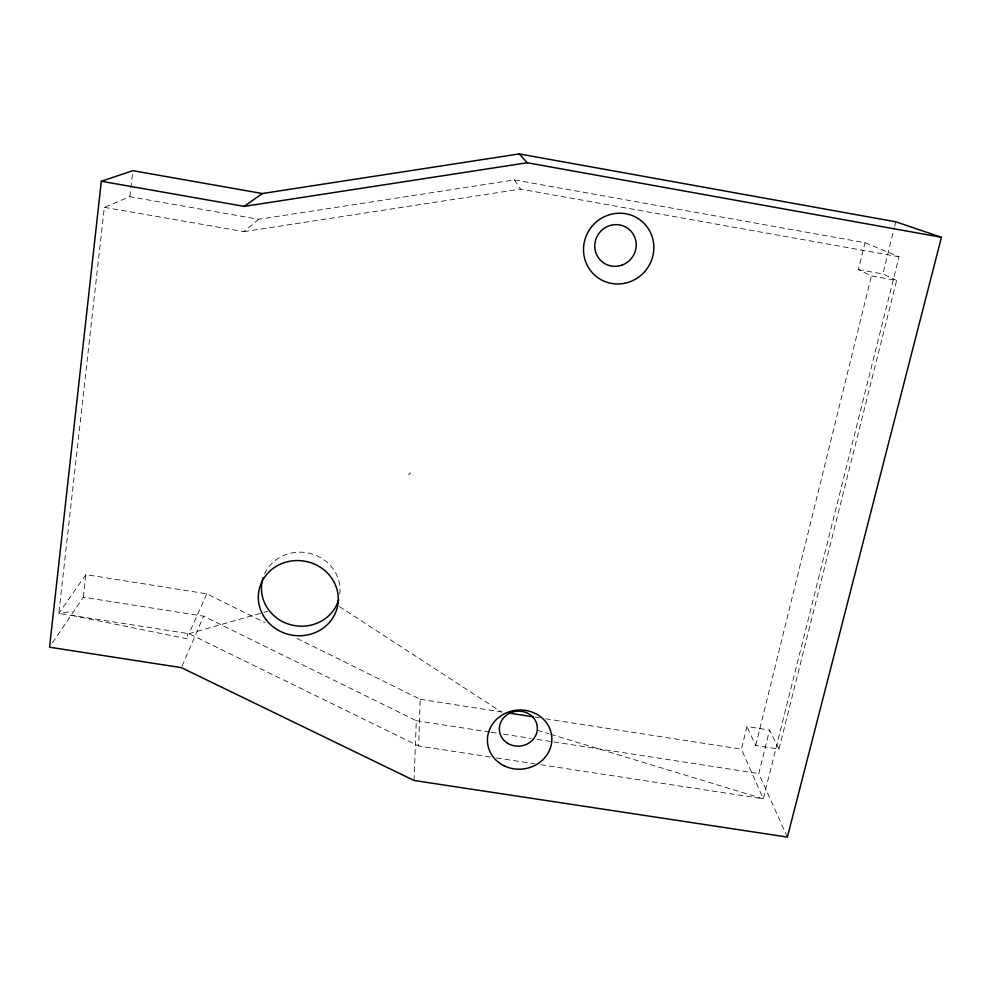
<?xml version="1.0" encoding="UTF-8"?>
<svg xmlns="http://www.w3.org/2000/svg" width="991" height="991" viewBox="0 0 991 991"><rect width="100%" height="100%" fill="white"/><g stroke="black" fill="none" stroke-linecap="round" stroke-linejoin="round"><path stroke-width="0.74" stroke-dasharray="4.96 3.72" d="M490.334 756.988L418.66 746.012L420.196 699.287L295.454 637.647M414.052 780.487L416.307 720.717L203.638 616.179L83.294 597.226L52.151 643.357M540.652 764.693L763.293 798.808L899.048 256.78L864.97 242.696L514.49 179.928L258.762 219.284L129.871 196.714L104.34 207.317L58.816 613.367L188.996 633.72L418.66 746.012M83.294 597.226L85.92 574.644L206.747 593.82L264.956 622.583M129.871 196.714L132.72 172.211M550.562 734.257L763.293 798.808L741.417 749.171L746.941 726.539L769.561 730.082L778.976 749.06L755.712 745.443L746.941 726.539M778.976 749.06L896.632 280.416L871.436 275.932L858.404 269.626L864.97 242.696M755.712 745.443L871.436 275.932M787.362 837.085L758.759 773.562L769.561 730.082M896.632 280.416L882.857 273.974L894.328 227.769M894.7 226.282L895.814 221.811M181.985 666.262L203.638 616.179M206.747 593.82L188.996 633.72L267.855 611.212M85.92 574.644L58.816 613.367L72.219 611.385M408.651 474.887L410.584 472.893M104.34 207.317L243.922 231.646L258.762 219.284M243.922 231.646L520.51 189.12L899.048 256.78M496.429 757.929L534.558 763.764M416.307 720.717L489.69 732.039M491.214 732.275L497.333 733.229M503.453 734.17L530.965 738.406M537.085 739.36L552.371 741.714M553.895 741.949L758.759 773.562M420.196 699.287L504.32 712.356M534.917 717.1L539.5 717.818M545.62 718.772L741.417 749.171M858.404 269.626L882.857 273.974M71.897 615.423L188.278 638.997L187.188 633.435M537.258 730.231L549.076 733.811M339.318 606.504L501.186 711.885M514.49 179.928L520.51 189.12M264.547 573.95A39.38 36.94 10.4 0 1 310.765 553.61A39.38 36.94 10.4 0 1 339.777 594.266"/><path stroke-width="1.49" d="M101.33 181.266L49.55 647.21L181.378 667.649L414.052 780.487L787.362 837.085L941.45 237.295L895.814 221.811L519.222 153.915L262.342 193.53L132.893 170.687L101.33 181.266L244.145 206.376L527.224 162.747L941.45 237.295M244.145 206.376L262.342 193.53M508.916 713.062L533.393 716.865M519.222 153.915L527.224 162.747M338.674 599.654A39.38 36.94 10.4 0 1 290.016 624.553A39.38 36.94 10.4 0 1 263.061 577.84M507.119 742.953A19.027 17.491 -6 0 0 537.258 730.231A19.027 17.491 -6 0 0 510.687 712.752A19.027 17.491 -6 0 0 507.119 742.953M504.01 765.746A32.257 29.569 -6 0 0 551.863 738.555A32.257 29.569 -6 0 0 503.056 714.499A32.257 29.569 -6 0 0 504.01 765.746M622.014 265.093A21.084 20.501 -51.7 0 0 629.26 229.516A21.084 20.501 -51.7 0 0 595.195 241.829A21.084 20.501 -51.7 0 0 622.014 265.093M624.169 283.376A35.787 34.772 -51 0 0 646.021 225.564A35.787 34.772 -51 0 0 585.842 236.837A35.787 34.772 -51 0 0 624.169 283.376M266.108 619.747A40.061 37.509 10.3 0 0 334.933 614.036A40.061 37.509 10.3 0 0 293.893 560.708A40.061 37.509 10.3 0 0 266.108 619.747"/></g></svg>
